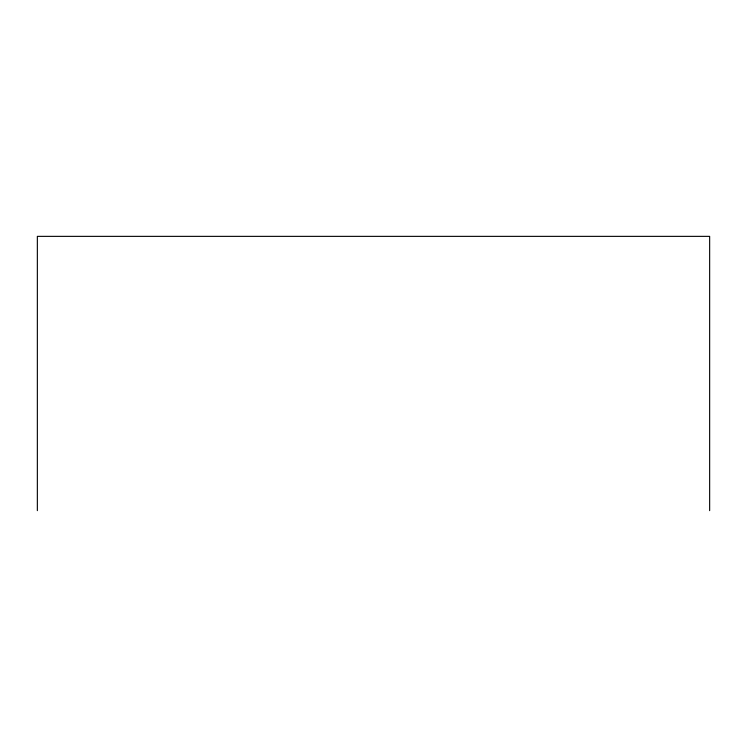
<?xml version="1.0" encoding="UTF-8"?>
<svg xmlns="http://www.w3.org/2000/svg" width="747" height="747" viewBox="0 0 747 747"><rect width="100%" height="100%" fill="white"/><g stroke="black" fill="none" stroke-linecap="round" stroke-linejoin="round"><path stroke-width="1.12" d="M709.65 510.64L709.65 236.36L37.35 236.36L37.35 510.64"/></g></svg>
